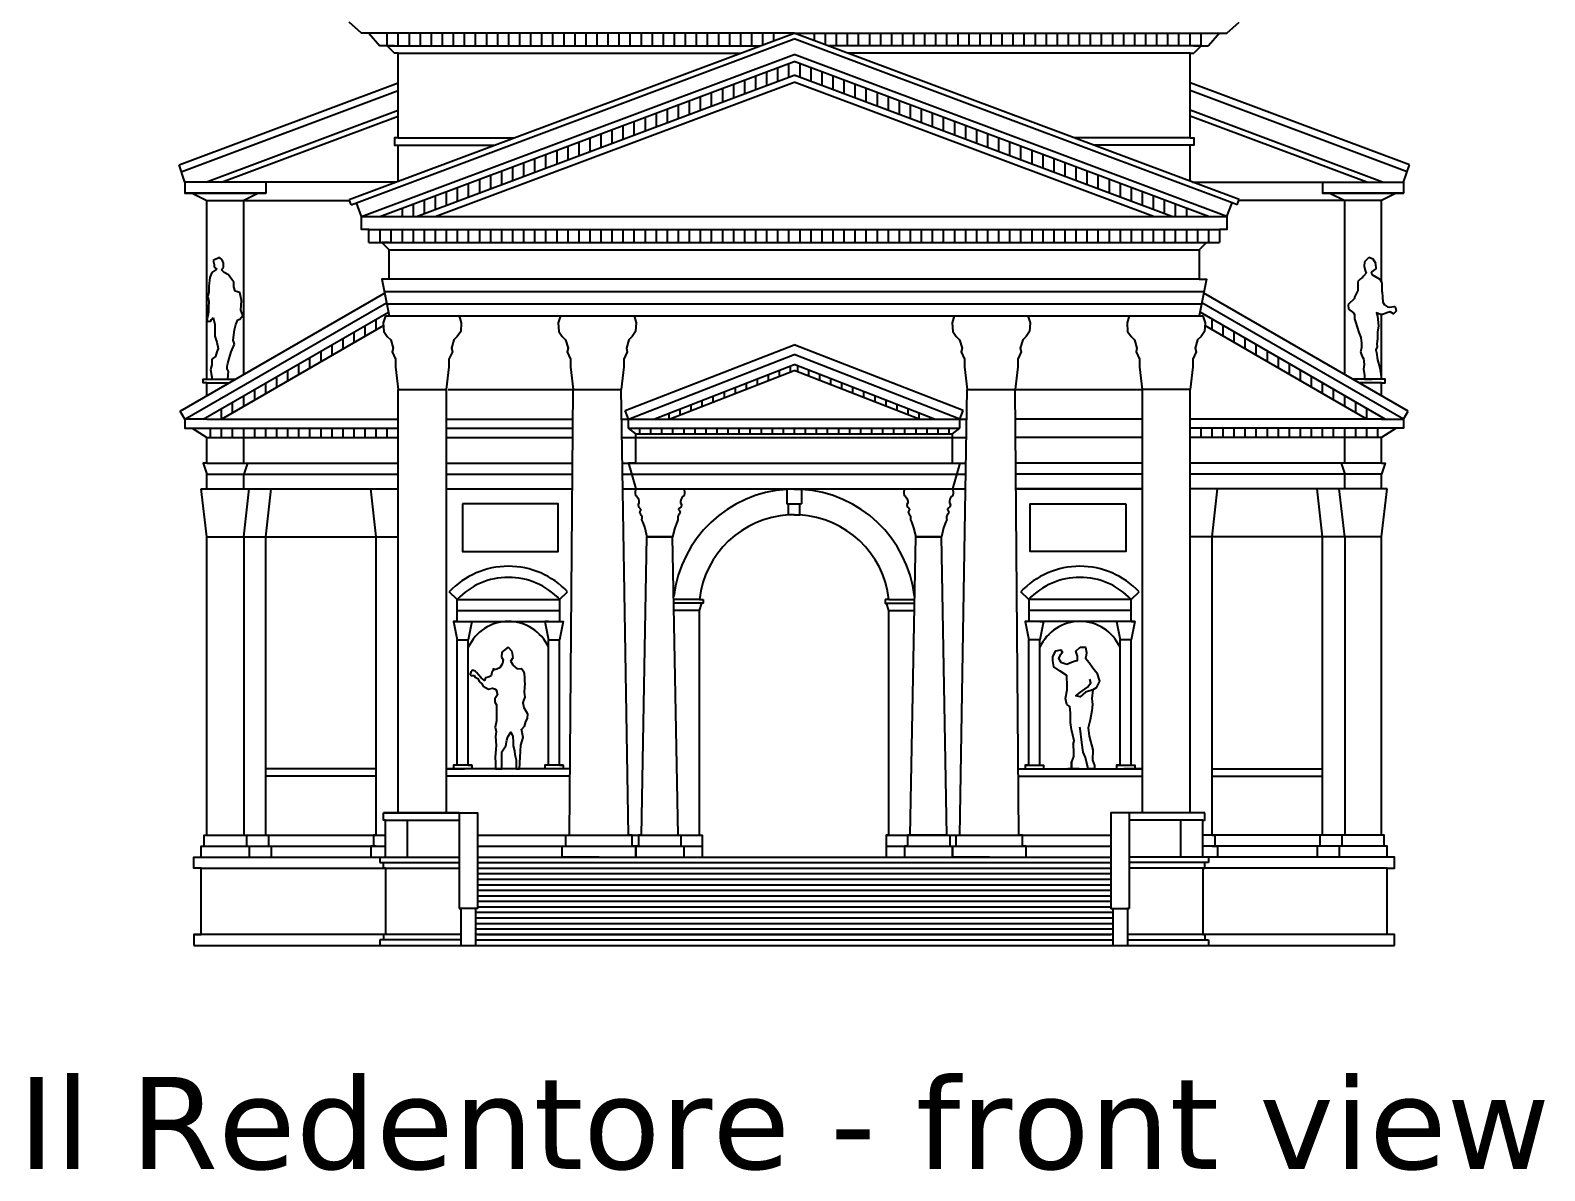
# Model space of a CAD drawing. Header units: metres. Extents: x -20.7 to 20.4, y -6.1 to 49.
# Drawn here: x -20.74 to 20.38, y -6.12 to 24.86 of the extents above; entities that cross this region are included whole.
import ezdxf

# ---------------------------------------------------------------- set-up
doc = ezdxf.new("R2010")
doc.units = ezdxf.units.M
doc.layers.add('ceco.net 200 Il Redentore front', color=7, linetype='Continuous')

msp = doc.modelspace()

# ---------------------------------------------------------------- linework, layer by layer
at = {"layer": 'ceco.net 200 Il Redentore front'}
for p, q in [((-11.55, 24.787), (-11.75, 24.787)), ((-11.45, 24.787), (-11.55, 24.787)), ((-11.55, 24.787), (-11.25, 24.442)), ((-11.25, 24.787), (-11.45, 24.787)), ((-11.15, 24.787), (-11.35, 24.787)), ((11.15, 24.787), (11.35, 24.787)), ((11.15, 24.787), (11.35, 24.787)), ((11.25, 24.787), (11.45, 24.787)), ((11.55, 24.787), (11.25, 24.442)), ((11.45, 24.787), (11.55, 24.787)), ((11.55, 24.787), (11.75, 24.787)), ((-11.15, 24.442), (-11.25, 24.442)), ((11.15, 24.442), (11.25, 24.442)), ((11.15, 24.442), (11.25, 24.442)), ((-15.95, 17.007), (-15.95, 20.235)), ((-14.95, 15.512), (-14.95, 20.235)), ((14.95, 15.512), (14.95, 20.235)), ((15.95, 18.032), (15.95, 20.235)), ((-11.55, 19.1), (-11.55, 19.45)), ((-11.55, 19.45), (11.55, 19.45)), ((11.55, 19.45), (11.55, 19.1)), ((-11.05, 19.1), (10.95, 19.1)), ((-15.61, 18.685), (-15.774, 18.611)), ((-15.774, 18.611), (-15.755, 18.5)), ((-15.532, 18.63), (-15.61, 18.685)), ((-15.495, 18.537), (-15.532, 18.63)), ((-15.495, 18.426), (-15.495, 18.537)), ((-11, 18.9), (11, 18.9)), ((-11, 18.7), (-11, 18.9)), ((-11, 18.1), (-11, 18.7)), ((11, 18.9), (11, 18.1)), ((15.491, 18.568), (15.477, 18.452)), ((15.61, 18.685), (15.491, 18.568)), ((15.722, 18.64), (15.61, 18.685)), ((15.795, 18.524), (15.722, 18.64)), ((15.809, 18.38), (15.795, 18.524)), ((-15.811, 18.278), (-15.866, 18.148)), ((-15.681, 18.37), (-15.811, 18.278)), ((-15.811, 18.278), (-15.811, 18.278)), ((-15.755, 18.5), (-15.755, 18.426)), ((-15.755, 18.426), (-15.681, 18.37)), ((-15.551, 18.352), (-15.495, 18.426)), ((-15.477, 18.278), (-15.551, 18.352)), ((-15.365, 18.222), (-15.477, 18.278)), ((-15.272, 18.092), (-15.365, 18.222)), ((11, 18.1), (-11, 18.1)), ((15.376, 18.106), (15.304, 18.034)), ((15.434, 18.149), (15.376, 18.106)), ((15.463, 18.178), (15.434, 18.149)), ((15.535, 18.265), (15.463, 18.178)), ((15.477, 18.452), (15.506, 18.337)), ((15.506, 18.337), (15.535, 18.265)), ((15.679, 18.294), (15.809, 18.38)), ((15.694, 18.221), (15.679, 18.294)), ((15.91, 18.092), (15.694, 18.221)), ((-15.95, 17.007), (-15.95, 17.859)), ((-15.217, 18.018), (-15.272, 18.092)), ((-15.217, 17.888), (-15.217, 18.018)), ((-15.18, 17.777), (-15.217, 17.888)), ((-15.05, 17.74), (-15.18, 17.777)), ((-15.013, 17.518), (-15.05, 17.74)), ((15.304, 17.789), (15.217, 17.615)), ((15.304, 18.034), (15.304, 17.89)), ((15.304, 17.89), (15.304, 17.789)), ((15.968, 18.005), (15.91, 18.092)), ((15.968, 17.76), (15.968, 18.005)), ((-15.031, 17.258), (-15.013, 17.518)), ((15.217, 17.572), (15.044, 17.413)), ((15.044, 17.413), (15.058, 17.284)), ((15.058, 17.284), (15.188, 17.183)), ((15.217, 17.615), (15.217, 17.572)), ((-15.95, 15.385), (-15.95, 17.001)), ((-15.779, 17.061), (-15.736, 16.869)), ((-15.736, 16.869), (-15.736, 16.554)), ((-15.198, 16.72), (-15.161, 16.869)), ((-15.161, 16.869), (-15.105, 16.999)), ((-15.105, 16.999), (-15.05, 17.017)), ((-15.05, 17.017), (-14.975, 17.11)), ((-14.975, 17.11), (-15.031, 17.258)), ((-11, 17.1), (11, 17.1)), ((15.188, 17.183), (15.217, 17.139)), ((15.217, 17.139), (15.217, 17.139)), ((15.217, 17.139), (15.217, 17.024)), ((15.217, 17.024), (15.246, 16.937)), ((15.246, 16.937), (15.289, 16.793)), ((15.95, 15.385), (15.95, 17.145)), ((-15.736, 16.554), (-15.681, 16.387)), ((-15.235, 16.442), (-15.198, 16.72)), ((15.289, 16.793), (15.333, 16.649)), ((15.333, 16.649), (15.39, 16.519)), ((15.39, 16.519), (15.405, 16.36)), ((-15.681, 16.127), (-15.718, 15.997)), ((-15.681, 16.387), (-15.644, 16.22)), ((-15.644, 16.22), (-15.681, 16.127)), ((-15.347, 15.942), (-15.291, 16.127)), ((-15.291, 16.127), (-15.198, 16.331)), ((-15.198, 16.331), (-15.235, 16.442)), ((15.405, 16.231), (15.376, 16.13)), ((15.376, 16.13), (15.419, 16.014)), ((15.405, 16.36), (15.405, 16.231)), ((-15.811, 15.775), (-15.848, 15.645)), ((-15.848, 15.645), (-15.811, 15.441)), ((-15.718, 15.997), (-15.811, 15.923)), ((-15.811, 15.923), (-15.811, 15.775)), ((-15.402, 15.738), (-15.384, 15.812)), ((-15.402, 15.664), (-15.402, 15.738)), ((-15.365, 15.59), (-15.402, 15.664)), ((-15.384, 15.812), (-15.347, 15.942)), ((15.419, 16.014), (15.463, 15.942)), ((15.463, 15.942), (15.477, 15.783)), ((15.477, 15.783), (15.463, 15.653)), ((15.463, 15.653), (15.491, 15.48)), ((-15.811, 15.441), (-15.811, 15.385)), ((-15.811, 15.385), (-15.384, 15.385)), ((-15.384, 15.385), (-15.365, 15.59)), ((15.491, 15.48), (15.491, 15.385)), ((15.491, 15.385), (15.694, 15.385)), ((0, 12.395), (-0.2, 12.395)), ((-0.2, 12.395), (-0.2, 12.095)), ((0, 12.395), (0.2, 12.395)), ((0.2, 12.395), (0.2, 11.995)), ((-0.2, 12.095), (-0.2, 11.995)), ((-0.2, 11.995), (0.2, 11.995)), ((-0.15, 11.696), (-0.15, 11.995)), ((0.15, 11.696), (0.15, 11.995)), ((-0.1, 11.696), (-0.15, 11.696)), ((0, 11.696), (-0.1, 11.696)), ((0, 11.696), (0.1, 11.696)), ((0.1, 11.696), (0.15, 11.696)), ((-11.35, 3), (-11.35, 11.1)), ((-4.15, 3), (-3.998, 11.1)), ((4.15, 3), (3.998, 11.1)), ((11.35, 3), (11.35, 11.1)), ((-2.575, 9.4), (-2.475, 9.4)), ((2.575, 9.4), (2.475, 9.4)), ((-9.25, 8.8), (-6.585, 8.8)), ((9.25, 8.8), (6.585, 8.8)), ((-7.937, 7.965), (-7.95, 7.831)), ((-7.95, 7.831), (-7.901, 7.758)), ((-7.767, 8.1), (-7.937, 7.965)), ((-7.657, 7.989), (-7.767, 8.1)), ((-7.694, 7.721), (-7.633, 7.819)), ((-7.633, 7.819), (-7.657, 7.989)), ((-7.998, 7.539), (-8.12, 7.49)), ((-7.925, 7.66), (-7.998, 7.539)), ((-7.901, 7.758), (-7.925, 7.66)), ((-7.633, 7.612), (-7.694, 7.721)), ((-7.511, 7.514), (-7.633, 7.612)), ((-11.15, 3.6), (-9.2, 3.6)), ((-9.2, 3.6), (-9.1, 3.6)), ((-9.1, 3.6), (-9.1, 3.4))]:
    msp.add_line(p, q, dxfattribs=at)
for points in [[(-11.55, 24.787), (-11.75, 24.787), (-12.083, 25.087)], [(-12.083, 20.262), (0, 24.787)], [(0, 24.787), (-11.75, 24.787)], [(-11.05, 24.442), (-11.05, 24.787)], [(-10.75, 24.442), (-10.75, 24.787)], [(-10.45, 24.442), (-10.45, 24.787)], [(-10.15, 24.442), (-10.15, 24.787)], [(-9.85, 24.442), (-9.85, 24.787)], [(-9.55, 24.442), (-9.55, 24.787)], [(-9.25, 24.442), (-9.25, 24.787)], [(-8.95, 24.442), (-8.95, 24.787)], [(-8.65, 24.442), (-8.65, 24.787)], [(-8.35, 24.442), (-8.35, 24.787)], [(-8.05, 24.442), (-8.05, 24.787)], [(-7.75, 24.442), (-7.75, 24.787)], [(-7.45, 24.442), (-7.45, 24.787)], [(-7.15, 24.442), (-7.15, 24.787)], [(-6.85, 24.442), (-6.85, 24.787)], [(-6.55, 24.442), (-6.55, 24.787)], [(-6.25, 24.442), (-6.25, 24.787)], [(-5.95, 24.442), (-5.95, 24.787)], [(-5.65, 24.442), (-5.65, 24.787)], [(-5.35, 24.442), (-5.35, 24.787)], [(-5.05, 24.442), (-5.05, 24.787)], [(-4.75, 24.442), (-4.75, 24.787)], [(-4.45, 24.442), (-4.45, 24.787)], [(-4.15, 24.442), (-4.15, 24.787)], [(-3.85, 24.442), (-3.85, 24.787)], [(-3.55, 24.442), (-3.55, 24.787)], [(-3.25, 24.442), (-3.25, 24.787)], [(-2.95, 24.442), (-2.95, 24.787)], [(-2.65, 24.442), (-2.65, 24.787)], [(-2.35, 24.442), (-2.35, 24.787)], [(-2.05, 24.442), (-2.05, 24.787)], [(-1.75, 24.442), (-1.75, 24.787)], [(-1.45, 24.442), (-1.45, 24.787)], [(-1.15, 24.442), (-1.15, 24.787)], [(-0.85, 24.469), (-0.85, 24.787)], [(-0.55, 24.581), (-0.55, 24.787)], [(12.083, 20.262), (0, 24.787)], [(0, 24.787), (11.75, 24.787)], [(0.55, 24.581), (0.55, 24.787)], [(0.85, 24.469), (0.85, 24.787)], [(1.15, 24.442), (1.15, 24.787)], [(1.45, 24.442), (1.45, 24.787)], [(1.75, 24.442), (1.75, 24.787)], [(2.05, 24.442), (2.05, 24.787)], [(2.35, 24.442), (2.35, 24.787)], [(2.65, 24.442), (2.65, 24.787)], [(2.95, 24.442), (2.95, 24.787)], [(3.25, 24.442), (3.25, 24.787)], [(3.55, 24.442), (3.55, 24.787)], [(3.85, 24.442), (3.85, 24.787)], [(4.15, 24.442), (4.15, 24.787)], [(4.45, 24.442), (4.45, 24.787)], [(4.75, 24.442), (4.75, 24.787)], [(5.05, 24.442), (5.05, 24.787)], [(5.35, 24.442), (5.35, 24.787)], [(5.65, 24.442), (5.65, 24.787)], [(5.95, 24.442), (5.95, 24.787)], [(6.25, 24.442), (6.25, 24.787)], [(6.55, 24.442), (6.55, 24.787)], [(6.85, 24.442), (6.85, 24.787)], [(7.15, 24.442), (7.15, 24.787)], [(7.45, 24.442), (7.45, 24.787)], [(7.75, 24.442), (7.75, 24.787)], [(8.05, 24.442), (8.05, 24.787)], [(8.35, 24.442), (8.35, 24.787)], [(8.65, 24.442), (8.65, 24.787)], [(8.95, 24.442), (8.95, 24.787)], [(9.25, 24.442), (9.25, 24.787)], [(9.55, 24.442), (9.55, 24.787)], [(9.85, 24.442), (9.85, 24.787)], [(10.15, 24.442), (10.15, 24.787)], [(10.45, 24.442), (10.45, 24.787)], [(10.75, 24.442), (10.75, 24.787)], [(11.05, 24.442), (11.05, 24.787)], [(11.55, 24.787), (11.75, 24.787), (12.083, 25.087)], [(-12.031, 20.122), (0, 24.627)], [(-10.95, 24.442), (-11.15, 24.442)], [(-11.05, 24.442), (-3.687, 24.442), (-0.923, 24.442)], [(-10.85, 24.442), (-11.05, 24.442), (-10.85, 24.242)], [(11.89, 20.175), (0, 24.627)], [(11.05, 24.442), (3.687, 24.442), (0.923, 24.442)], [(10.85, 24.442), (11.05, 24.442), (10.85, 24.242)], [(10.85, 24.442), (11.05, 24.442), (10.85, 24.242)], [(10.95, 24.442), (11.15, 24.442)], [(10.95, 24.442), (11.15, 24.442)], [(-11.75, 19.8), (0, 24.2)], [(-11.251, 19.8), (0, 24.013)], [(-10.75, 24.242), (-10.85, 24.242)], [(-10.75, 21.942), (-10.75, 24.242)], [(-10.75, 24.242), (-3.687, 24.242), (-1.457, 24.242)], [(-0.15, 23.957), (-0.15, 23.583)], [(11.75, 19.8), (0, 24.2)], [(11.251, 19.8), (0, 24.013)], [(0.15, 23.957), (0.15, 23.583)], [(10.75, 24.242), (3.687, 24.242), (1.457, 24.242)], [(10.75, 21.942), (10.75, 24.242)], [(10.75, 24.242), (10.85, 24.242)], [(10.75, 24.242), (10.85, 24.242)], [(-10.253, 19.8), (0, 23.639)], [(-9.754, 19.8), (0, 23.453)], [(-1.35, 23.508), (-1.35, 23.134)], [(-1.05, 23.62), (-1.05, 23.246)], [(-0.75, 23.732), (-0.75, 23.359)], [(-0.45, 23.845), (-0.45, 23.471)], [(10.253, 19.8), (0, 23.639)], [(9.754, 19.8), (0, 23.453)], [(0.45, 23.845), (0.45, 23.471)], [(0.75, 23.732), (0.75, 23.359)], [(1.05, 23.62), (1.05, 23.246)], [(1.35, 23.508), (1.35, 23.134)], [(-16.706, 21.211), (-10.75, 23.435)], [(-16.644, 21.021), (-10.75, 23.222)], [(-2.55, 23.058), (-2.55, 22.685)], [(-2.25, 23.171), (-2.25, 22.797)], [(-1.95, 23.283), (-1.95, 22.909)], [(-1.65, 23.395), (-1.65, 23.022)], [(1.65, 23.395), (1.65, 23.022)], [(1.95, 23.283), (1.95, 22.909)], [(2.25, 23.171), (2.25, 22.797)], [(2.55, 23.058), (2.55, 22.685)], [(16.706, 21.211), (10.75, 23.435)], [(16.644, 21.021), (10.75, 23.222)], [(-15.98, 20.735), (-10.75, 22.688)], [(-3.45, 22.721), (-3.45, 22.347)], [(-3.15, 22.834), (-3.15, 22.46)], [(-2.85, 22.946), (-2.85, 22.572)], [(2.85, 22.946), (2.85, 22.572)], [(3.15, 22.834), (3.15, 22.46)], [(3.45, 22.721), (3.45, 22.347)], [(15.98, 20.735), (10.75, 22.688)], [(-15.551, 20.735), (-10.75, 22.528)], [(-4.65, 22.272), (-4.65, 21.898)], [(-4.35, 22.384), (-4.35, 22.01)], [(-4.05, 22.497), (-4.05, 22.123)], [(-3.75, 22.609), (-3.75, 22.235)], [(3.75, 22.609), (3.75, 22.235)], [(4.05, 22.497), (4.05, 22.123)], [(4.35, 22.384), (4.35, 22.01)], [(4.65, 22.272), (4.65, 21.898)], [(15.551, 20.735), (10.75, 22.528)], [(-10.75, 21.942), (-10.85, 21.942), (-10.85, 21.742), (-10.75, 21.742)], [(-10.75, 21.942), (-7.599, 21.942)], [(-5.85, 21.822), (-5.85, 21.449)], [(-5.55, 21.935), (-5.55, 21.561)], [(-5.25, 22.047), (-5.25, 21.673)], [(-4.95, 22.16), (-4.95, 21.786)], [(4.95, 22.16), (4.95, 21.786)], [(5.25, 22.047), (5.25, 21.673)], [(5.55, 21.935), (5.55, 21.561)], [(5.85, 21.822), (5.85, 21.449)], [(10.75, 21.942), (7.599, 21.942)], [(10.75, 21.942), (10.85, 21.942), (10.85, 21.742), (10.75, 21.742)], [(-10.75, 20.762), (-10.75, 21.742)], [(-10.75, 21.742), (-8.133, 21.742)], [(-6.75, 21.485), (-6.75, 21.112)], [(-6.45, 21.598), (-6.45, 21.224)], [(-6.15, 21.71), (-6.15, 21.336)], [(6.15, 21.71), (6.15, 21.336)], [(6.45, 21.598), (6.45, 21.224)], [(6.75, 21.485), (6.75, 21.112)], [(10.75, 21.742), (8.133, 21.742)], [(10.75, 20.762), (10.75, 21.742)], [(-16.55, 20.735), (-16.706, 21.211)], [(-7.95, 21.036), (-7.95, 20.662)], [(-7.65, 21.148), (-7.65, 20.775)], [(-7.35, 21.261), (-7.35, 20.887)], [(-7.05, 21.373), (-7.05, 20.999)], [(7.05, 21.373), (7.05, 20.999)], [(7.35, 21.261), (7.35, 20.887)], [(7.65, 21.148), (7.65, 20.775)], [(7.95, 21.036), (7.95, 20.662)], [(16.55, 20.735), (16.706, 21.211)], [(-16.55, 20.735), (-16.55, 20.435), (-14.35, 20.435)], [(-10.821, 20.735), (-16.55, 20.735)], [(-14.35, 20.735), (-14.35, 20.435), (-16.55, 20.435)], [(-9.15, 20.587), (-9.15, 20.213)], [(-8.85, 20.699), (-8.85, 20.325)], [(-8.55, 20.811), (-8.55, 20.438)], [(-8.25, 20.924), (-8.25, 20.55)], [(8.25, 20.924), (8.25, 20.55)], [(8.55, 20.811), (8.55, 20.438)], [(8.85, 20.699), (8.85, 20.325)], [(9.15, 20.587), (9.15, 20.213)], [(10.821, 20.735), (16.55, 20.735)], [(16.55, 20.735), (16.55, 20.435), (14.35, 20.435)], [(14.35, 20.735), (14.35, 20.435), (16.55, 20.435)], [(-16.55, 20.435), (-16.35, 20.435), (-15.95, 20.235)], [(-15.95, 20.235), (-12.073, 20.235)], [(-14.35, 20.435), (-14.55, 20.435), (-14.95, 20.235)], [(-12.031, 20.122), (-12.083, 20.262)], [(-11.75, 19.8), (-11.89, 20.175)], [(-10.05, 20.25), (-10.05, 19.876)], [(-9.75, 20.362), (-9.75, 19.988)], [(-9.45, 20.474), (-9.45, 20.101)], [(9.45, 20.474), (9.45, 20.101)], [(9.75, 20.362), (9.75, 19.988)], [(10.05, 20.25), (10.05, 19.876)], [(11.75, 19.8), (11.89, 20.175)], [(12.031, 20.122), (11.89, 20.175)], [(12.031, 20.122), (12.083, 20.262)], [(15.95, 20.235), (12.073, 20.235)], [(14.35, 20.435), (14.55, 20.435), (14.95, 20.235)], [(16.55, 20.435), (16.35, 20.435), (15.95, 20.235)], [(-11.55, 19.45), (-11.75, 19.45), (-11.75, 19.75), (-11.75, 19.8), (11.55, 19.8), (11.75, 19.8), (11.75, 19.45), (11.55, 19.45)], [(-10.65, 20.025), (-10.65, 19.8)], [(-10.35, 20.137), (-10.35, 19.8)], [(10.35, 20.137), (10.35, 19.8)], [(10.65, 20.025), (10.65, 19.8)], [(-11.55, 19.448), (-11.544, 19.45)], [(-11.25, 19.45), (-11.25, 19.1)], [(-10.95, 19.45), (-10.95, 19.1)], [(-10.65, 19.45), (-10.65, 19.1)], [(-10.35, 19.45), (-10.35, 19.1)], [(-10.05, 19.45), (-10.05, 19.1)], [(-9.75, 19.45), (-9.75, 19.1)], [(-9.45, 19.45), (-9.45, 19.1)], [(-9.15, 19.45), (-9.15, 19.1)], [(-8.85, 19.45), (-8.85, 19.1)], [(-8.55, 19.45), (-8.55, 19.1)], [(-8.25, 19.45), (-8.25, 19.1)], [(-7.95, 19.45), (-7.95, 19.1)], [(-7.65, 19.45), (-7.65, 19.1)], [(-7.35, 19.45), (-7.35, 19.1)], [(-7.05, 19.45), (-7.05, 19.1)], [(-6.75, 19.45), (-6.75, 19.1)], [(-6.45, 19.45), (-6.45, 19.1)], [(-6.15, 19.45), (-6.15, 19.1)], [(-5.85, 19.45), (-5.85, 19.1)], [(-5.55, 19.45), (-5.55, 19.1)], [(-5.25, 19.45), (-5.25, 19.1)], [(-4.95, 19.45), (-4.95, 19.1)], [(-4.65, 19.45), (-4.65, 19.1)], [(-4.35, 19.45), (-4.35, 19.1)], [(-4.05, 19.45), (-4.05, 19.1)], [(-3.75, 19.45), (-3.75, 19.1)], [(-3.45, 19.45), (-3.45, 19.1)], [(-3.15, 19.45), (-3.15, 19.1)], [(-2.85, 19.45), (-2.85, 19.1)], [(-2.55, 19.45), (-2.55, 19.1)], [(-2.25, 19.45), (-2.25, 19.1)], [(-1.95, 19.45), (-1.95, 19.1)], [(-1.65, 19.45), (-1.65, 19.1)], [(-1.35, 19.45), (-1.35, 19.1)], [(-1.05, 19.45), (-1.05, 19.1)], [(-0.75, 19.45), (-0.75, 19.1)], [(-0.45, 19.45), (-0.45, 19.1)], [(-0.15, 19.45), (-0.15, 19.1)], [(0.15, 19.45), (0.15, 19.1)], [(0.45, 19.45), (0.45, 19.1)], [(0.75, 19.45), (0.75, 19.1)], [(1.05, 19.45), (1.05, 19.1)], [(1.35, 19.45), (1.35, 19.1)], [(1.65, 19.45), (1.65, 19.1)], [(1.95, 19.45), (1.95, 19.1)], [(2.25, 19.45), (2.25, 19.1)], [(2.55, 19.45), (2.55, 19.1)], [(2.85, 19.45), (2.85, 19.1)], [(3.15, 19.45), (3.15, 19.1)], [(3.45, 19.45), (3.45, 19.1)], [(3.75, 19.45), (3.75, 19.1)], [(4.05, 19.45), (4.05, 19.1)], [(4.35, 19.45), (4.35, 19.1)], [(4.65, 19.45), (4.65, 19.1)], [(4.95, 19.45), (4.95, 19.1)], [(5.25, 19.45), (5.25, 19.1)], [(5.55, 19.45), (5.55, 19.1)], [(5.85, 19.45), (5.85, 19.1)], [(6.15, 19.45), (6.15, 19.1)], [(6.45, 19.45), (6.45, 19.1)], [(6.75, 19.45), (6.75, 19.1)], [(7.05, 19.45), (7.05, 19.1)], [(7.35, 19.45), (7.35, 19.1)], [(7.65, 19.45), (7.65, 19.1)], [(7.95, 19.45), (7.95, 19.1)], [(8.25, 19.45), (8.25, 19.1)], [(8.55, 19.45), (8.55, 19.1)], [(8.85, 19.45), (8.85, 19.1)], [(9.15, 19.45), (9.15, 19.1)], [(9.45, 19.45), (9.45, 19.1)], [(9.75, 19.45), (9.75, 19.1)], [(10.05, 19.45), (10.05, 19.1)], [(10.35, 19.45), (10.35, 19.1)], [(10.65, 19.45), (10.65, 19.1)], [(10.95, 19.45), (10.95, 19.1)], [(11.25, 19.45), (11.25, 19.1)], [(-11.55, 19.1), (11.55, 19.1)], [(-11, 19.1), (-11.2, 19.1), (-11, 18.9)], [(11, 19.1), (11.2, 19.1), (11, 18.9)], [(-15.866, 18.148), (-15.898, 17.908), (-15.898, 17.748), (-15.919, 17.631), (-15.898, 17.492), (-15.909, 17.333), (-15.909, 17.205), (-15.93, 17.067), (-15.951, 17.003), (-15.909, 16.949), (-15.855, 16.96), (-15.823, 17.003), (-15.779, 17.061)], [(-11, 18.1), (-11.2, 18.1), (-11, 17.1)], [(11, 18.1), (11.2, 18.1), (11, 17.1)], [(-16.675, 14.517), (-11.124, 17.721)], [(-11.133, 17.767), (11.133, 17.767)], [(16.675, 14.517), (11.124, 17.721)], [(15.968, 17.76), (15.979, 17.61), (15.989, 17.476), (16.03, 17.403), (16.113, 17.352), (16.165, 17.341), (16.29, 17.362), (16.331, 17.331), (16.352, 17.227), (16.279, 17.155), (16.186, 17.217), (16.093, 17.186), (16.072, 17.176), (15.979, 17.145), (15.927, 17.145), (15.813, 17.186), (15.844, 17.093), (15.865, 16.834), (15.844, 16.658), (15.844, 16.482), (15.823, 16.347), (15.833, 16.265), (15.792, 16.182), (15.813, 16.109), (15.844, 15.913), (15.906, 15.695), (15.95, 15.385)], [(-16.55, 14.3), (-11.072, 17.462)], [(-11.067, 17.433), (11.067, 17.433)], [(16.55, 14.3), (11.072, 17.462)], [(-16.05, 14.3), (-11.021, 17.204)], [(-11.35, 16.725), (-11.35, 17.014)], [(-11.1, 17.1), (-11.158, 16.918), (-11.145, 16.678), (-11.051, 16.544), (-10.957, 16.451), (-10.891, 16.224), (-10.917, 16.13), (-10.824, 15.93), (-10.824, 15.717), (-10.75, 15.1)], [(-11.1, 17.1), (-9.1, 17.1)], [(-9.1, 17.1), (-9.042, 16.918), (-9.055, 16.678), (-9.149, 16.544), (-9.243, 16.451), (-9.309, 16.224), (-9.283, 16.13), (-9.376, 15.93), (-9.376, 15.717), (-9.45, 15.1)], [(-6.349, 17.1), (-6.407, 16.918), (-6.394, 16.678), (-6.3, 16.544), (-6.207, 16.451), (-6.14, 16.224), (-6.166, 16.13), (-6.073, 15.93), (-6.073, 15.717), (-5.999, 15.1)], [(-6.349, 17.1), (-4.349, 17.1)], [(-4.349, 17.1), (-4.291, 16.918), (-4.305, 16.678), (-4.398, 16.544), (-4.492, 16.451), (-4.558, 16.224), (-4.532, 16.13), (-4.625, 15.93), (-4.625, 15.717), (-4.699, 15.1)], [(4.349, 17.1), (4.291, 16.918), (4.305, 16.678), (4.398, 16.544), (4.492, 16.451), (4.558, 16.224), (4.532, 16.13), (4.625, 15.93), (4.625, 15.717), (4.699, 15.1)], [(4.349, 17.1), (6.349, 17.1)], [(6.349, 17.1), (6.407, 16.918), (6.394, 16.678), (6.3, 16.544), (6.207, 16.451), (6.14, 16.224), (6.166, 16.13), (6.073, 15.93), (6.073, 15.717), (5.999, 15.1)], [(9.1, 17.1), (9.042, 16.918), (9.055, 16.678), (9.149, 16.544), (9.243, 16.451), (9.309, 16.224), (9.283, 16.13), (9.376, 15.93), (9.376, 15.717), (9.45, 15.1)], [(9.1, 17.1), (11.1, 17.1)], [(11.1, 17.1), (11.158, 16.918), (11.145, 16.678), (11.051, 16.544), (10.957, 16.451), (10.891, 16.224), (10.917, 16.13), (10.824, 15.93), (10.824, 15.717), (10.75, 15.1)], [(16.05, 14.3), (11.021, 17.204)], [(11.35, 16.725), (11.35, 17.014)], [(-15.55, 14.3), (-11.153, 16.838)], [(-12.25, 16.205), (-12.25, 16.494)], [(-11.95, 16.378), (-11.95, 16.667)], [(-11.65, 16.552), (-11.65, 16.84)], [(15.55, 14.3), (11.153, 16.838)], [(11.65, 16.552), (11.65, 16.84)], [(11.95, 16.378), (11.95, 16.667)], [(12.25, 16.205), (12.25, 16.494)], [(-12.85, 15.859), (-12.85, 16.148)], [(-12.55, 16.032), (-12.55, 16.321)], [(-4.591, 14.533), (0, 16.318)], [(-4.5, 14.3), (0, 16.05)], [(4.591, 14.533), (0, 16.318)], [(4.5, 14.3), (0, 16.05)], [(12.55, 16.032), (12.55, 16.321)], [(12.85, 15.859), (12.85, 16.148)], [(-13.45, 15.512), (-13.45, 15.801)], [(-13.15, 15.686), (-13.15, 15.974)], [(-3.81, 14.3), (0, 15.782)], [(-0.096, 15.583), (-0.096, 15.744)], [(3.81, 14.3), (0, 15.782)], [(0.096, 15.583), (0.096, 15.744)], [(13.15, 15.686), (13.15, 15.974)], [(13.45, 15.512), (13.45, 15.801)], [(-15.95, 15.285), (-16.05, 15.285), (-16.05, 15.385), (-15.171, 15.385)], [(-15.95, 14.935), (-15.95, 15.235), (-15.95, 15.285), (-15.344, 15.285)], [(-14.35, 14.993), (-14.35, 15.281)], [(-14.05, 15.166), (-14.05, 15.455)], [(-13.75, 15.339), (-13.75, 15.628)], [(-3.396, 14.3), (0, 15.621)], [(-1.296, 15.117), (-1.296, 15.278)], [(-0.996, 15.233), (-0.996, 15.394)], [(-0.696, 15.35), (-0.696, 15.511)], [(-0.396, 15.467), (-0.396, 15.628)], [(3.396, 14.3), (0, 15.621)], [(0.396, 15.467), (0.396, 15.628)], [(0.696, 15.35), (0.696, 15.511)], [(0.996, 15.233), (0.996, 15.394)], [(1.296, 15.117), (1.296, 15.278)], [(13.75, 15.339), (13.75, 15.628)], [(14.05, 15.166), (14.05, 15.455)], [(14.35, 14.993), (14.35, 15.281)], [(15.95, 15.285), (16.05, 15.285), (16.05, 15.385), (15.171, 15.385)], [(15.95, 14.935), (15.95, 15.235), (15.95, 15.285), (15.344, 15.285)], [(-14.95, 14.646), (-14.95, 14.935)], [(-14.65, 14.82), (-14.65, 15.108)], [(-11.15, 3.6), (-10.75, 3.6), (-10.75, 15.1), (-9.45, 15.1), (-9.45, 3.6)], [(-9.4, 15.1), (-4.699, 15.1)], [(-6.1, 3), (-5.999, 15.1)], [(-4.5, 3), (-4.699, 15.1)], [(-2.496, 14.65), (-2.496, 14.811)], [(-2.196, 14.767), (-2.196, 14.928)], [(-1.896, 14.883), (-1.896, 15.044)], [(-1.596, 15), (-1.596, 15.161)], [(1.596, 15), (1.596, 15.161)], [(1.896, 14.883), (1.896, 15.044)], [(2.196, 14.767), (2.196, 14.928)], [(2.496, 14.65), (2.496, 14.811)], [(4.5, 3), (4.699, 15.1)], [(4.699, 15.1), (9.45, 15.1)], [(6.1, 3), (5.999, 15.1)], [(11.15, 3.6), (10.75, 3.6), (10.75, 15.1), (9.45, 15.1), (9.45, 3.6)], [(14.65, 14.82), (14.65, 15.108)], [(14.95, 14.646), (14.95, 14.935)], [(-16.55, 14.3), (-16.675, 14.517)], [(-15.55, 14.3), (-15.55, 14.589)], [(-15.25, 14.473), (-15.25, 14.762)], [(-4.5, 14.3), (-4.591, 14.533)], [(-3.396, 14.3), (-3.396, 14.461)], [(-3.096, 14.417), (-3.096, 14.578)], [(-2.796, 14.533), (-2.796, 14.694)], [(2.796, 14.533), (2.796, 14.694)], [(3.096, 14.417), (3.096, 14.578)], [(3.396, 14.3), (3.396, 14.461)], [(4.5, 14.3), (4.591, 14.533)], [(15.25, 14.473), (15.25, 14.762)], [(15.55, 14.3), (15.55, 14.589)], [(16.55, 14.3), (16.675, 14.517)], [(-15.95, 14.3), (-16.55, 14.3), (-16.55, 14.05), (-15.95, 14.05)], [(-16.55, 14.05), (-16.35, 14.05), (-15.95, 13.8)], [(-15.95, 14.3), (-10.75, 14.3)], [(-15.95, 14.05), (-10.75, 14.05)], [(-15.85, 13.8), (-15.85, 14.05)], [(-15.55, 13.8), (-15.55, 14.05)], [(-15.25, 13.8), (-15.25, 14.05)], [(-14.95, 13.8), (-14.95, 14.05)], [(-14.95, 13.8), (-14.95, 14.05)], [(-14.65, 13.8), (-14.65, 14.05)], [(-14.65, 13.8), (-14.65, 14.05)], [(-14.35, 13.8), (-14.35, 14.05)], [(-14.05, 13.8), (-14.05, 14.05)], [(-13.75, 13.8), (-13.75, 14.05)], [(-13.45, 13.8), (-13.45, 14.05)], [(-13.15, 13.8), (-13.15, 14.05)], [(-12.85, 13.8), (-12.85, 14.05)], [(-12.55, 13.8), (-12.55, 14.05)], [(-12.25, 13.8), (-12.25, 14.05)], [(-11.95, 13.8), (-11.95, 14.05)], [(-11.65, 13.8), (-11.65, 14.05)], [(-11.35, 13.8), (-11.35, 14.05)], [(-11.05, 13.8), (-11.05, 14.05)], [(-9.45, 14.3), (-6.006, 14.3)], [(-9.45, 14.05), (-6.008, 14.05)], [(-4.686, 14.3), (4.686, 14.3)], [(-4.5, 14.05), (-4.5, 14.3)], [(-4.5, 14.05), (4.5, 14.05)], [(-4.3, 13.9), (-4.5, 14.05)], [(-4.2, 14.05), (-4.2, 13.9)], [(-3.9, 14.05), (-3.9, 13.9)], [(-3.6, 14.05), (-3.6, 13.9)], [(-3.3, 14.05), (-3.3, 13.9)], [(-3, 14.05), (-3, 13.9)], [(-2.7, 14.05), (-2.7, 13.9)], [(-2.4, 14.05), (-2.4, 13.9)], [(-2.1, 14.05), (-2.1, 13.9)], [(-1.8, 14.05), (-1.8, 13.9)], [(-1.5, 14.05), (-1.5, 13.9)], [(-1.2, 14.05), (-1.2, 13.9)], [(-0.9, 14.05), (-0.9, 13.9)], [(-0.6, 14.05), (-0.6, 13.9)], [(-0.3, 14.05), (-0.3, 13.9)], [(0, 14.05), (0, 13.9)], [(0.3, 14.05), (0.3, 13.9)], [(0.6, 14.05), (0.6, 13.9)], [(0.9, 14.05), (0.9, 13.9)], [(1.2, 14.05), (1.2, 13.9)], [(1.5, 14.05), (1.5, 13.9)], [(1.8, 14.05), (1.8, 13.9)], [(2.1, 14.05), (2.1, 13.9)], [(2.4, 14.05), (2.4, 13.9)], [(2.7, 14.05), (2.7, 13.9)], [(3, 14.05), (3, 13.9)], [(3.3, 14.05), (3.3, 13.9)], [(3.6, 14.05), (3.6, 13.9)], [(3.696, 14.3), (3.696, 14.344)], [(3.9, 14.05), (3.9, 13.9)], [(4.2, 14.05), (4.2, 13.9)], [(4.3, 13.9), (4.5, 14.05)], [(4.5, 14.05), (4.5, 14.3)], [(9.45, 14.3), (6.006, 14.3)], [(15.95, 14.3), (10.75, 14.3)], [(15.95, 14.05), (10.75, 14.05)], [(11.05, 13.8), (11.05, 14.05)], [(11.35, 13.8), (11.35, 14.05)], [(11.65, 13.8), (11.65, 14.05)], [(11.95, 13.8), (11.95, 14.05)], [(12.25, 13.8), (12.25, 14.05)], [(12.55, 13.8), (12.55, 14.05)], [(12.85, 13.8), (12.85, 14.05)], [(13.15, 13.8), (13.15, 14.05)], [(13.45, 13.8), (13.45, 14.05)], [(13.75, 13.8), (13.75, 14.05)], [(14.05, 13.8), (14.05, 14.05)], [(14.35, 13.8), (14.35, 14.05)], [(14.65, 13.8), (14.65, 14.05)], [(14.65, 13.8), (14.65, 14.05)], [(14.95, 13.8), (14.95, 14.05)], [(14.95, 13.8), (14.95, 14.05)], [(15.25, 13.8), (15.25, 14.05)], [(15.55, 13.8), (15.55, 14.05)], [(15.85, 13.8), (15.85, 14.05)], [(15.95, 14.3), (16.55, 14.3), (16.55, 14.05), (15.95, 14.05)], [(16.55, 14.05), (16.35, 14.05), (15.95, 13.8)], [(-15.95, 13.1), (-15.95, 13.8), (-10.75, 13.8)], [(-14.95, 13.1), (-14.95, 13.8)], [(-9.45, 13.8), (-6.01, 13.8)], [(-4.678, 13.8), (4.678, 13.8)], [(-4.3, 13.8), (-4.3, 13.9), (4.3, 13.9)], [(-4.3, 13.9), (4.3, 13.9)], [(-4.3, 13.1), (-4.3, 13.8)], [(4.3, 13.1), (4.3, 13.9)], [(9.45, 13.8), (6.01, 13.8)], [(15.95, 13.1), (15.95, 13.8), (10.75, 13.8)], [(14.95, 13.1), (14.95, 13.8)], [(-15.95, 13.1), (-16.05, 13.1), (-15.95, 12.8)], [(-15.95, 13.1), (-10.75, 13.1)], [(-15.95, 12.4), (-15.95, 12.8)], [(-15.95, 12.8), (-14.95, 12.8), (-10.75, 12.8)], [(-14.95, 13.1), (-14.85, 13.1)], [(-14.95, 13.1), (-14.85, 13.1), (-14.95, 12.8)], [(-14.95, 12.4), (-14.95, 12.8)], [(-9.45, 13.1), (-6.016, 13.1)], [(-9.45, 12.8), (-6.018, 12.8)], [(-4.666, 13.1), (4.666, 13.1)], [(-4.661, 12.8), (4.661, 12.8)], [(-4.3, 13.1), (-4.4, 13.1), (-4.5, 13.1), (-4.3, 12.4)], [(4.3, 13.1), (4.5, 13.1), (4.3, 12.4)], [(9.45, 13.1), (6.016, 13.1)], [(9.45, 12.8), (6.018, 12.8)], [(15.95, 13.1), (10.75, 13.1)], [(15.95, 12.8), (14.95, 12.8), (10.75, 12.8)], [(14.95, 13.1), (14.85, 13.1)], [(14.95, 13.1), (14.85, 13.1), (14.95, 12.8)], [(14.95, 12.4), (14.95, 12.8)], [(15.95, 13.1), (16.05, 13.1), (15.95, 12.8)], [(15.95, 12.4), (15.95, 12.8)], [(-16.1, 12.4), (-10.75, 12.4)], [(-15.95, 11.1), (-16.1, 12.4)], [(-14.95, 11.1), (-14.8, 12.4)], [(-14.35, 11.1), (-14.2, 12.4)], [(-11.35, 11.1), (-11.5, 12.4)], [(-9.45, 12.4), (-6.022, 12.4)], [(-4.655, 12.4), (4.655, 12.4)], [(-4.3, 12.4), (-4.319, 12.329), (-4.319, 12.29), (-4.313, 12.225), (-4.274, 12.192), (-4.248, 12.16), (-4.228, 12.121), (-4.215, 12.069), (-4.215, 12.023), (-4.241, 11.978), (-4.228, 11.919), (-4.189, 11.88), (-4.163, 11.841), (-4.176, 11.822), (-4.202, 11.77), (-4.176, 11.718), (-4.157, 11.692), (-4.137, 11.653), (-4.137, 11.601), (-4.144, 11.562), (-4.118, 11.504), (-4.118, 11.504), (-4.059, 11.341), (-4, 11.1), (-3.302, 11.1)], [(-3, 12.4), (-2.981, 12.329), (-2.981, 12.29), (-2.987, 12.225), (-3.026, 12.192), (-3.052, 12.16), (-3.072, 12.121), (-3.085, 12.069), (-3.085, 12.023), (-3.059, 11.978), (-3.072, 11.919), (-3.111, 11.88), (-3.137, 11.841), (-3.124, 11.822), (-3.098, 11.77), (-3.124, 11.718), (-3.143, 11.692), (-3.163, 11.653), (-3.163, 11.601), (-3.156, 11.562), (-3.182, 11.504), (-3.182, 11.504), (-3.241, 11.341), (-3.3, 11.1), (-3.998, 11.1)], [(3, 12.4), (2.981, 12.329), (2.981, 12.29), (2.987, 12.225), (3.026, 12.192), (3.052, 12.16), (3.072, 12.121), (3.085, 12.069), (3.085, 12.023), (3.059, 11.978), (3.072, 11.919), (3.111, 11.88), (3.137, 11.841), (3.124, 11.822), (3.098, 11.77), (3.124, 11.718), (3.143, 11.692), (3.163, 11.653), (3.163, 11.601), (3.156, 11.562), (3.182, 11.504), (3.182, 11.504), (3.241, 11.341), (3.3, 11.1), (3.998, 11.1)], [(4.3, 12.4), (4.319, 12.329), (4.319, 12.29), (4.313, 12.225), (4.274, 12.192), (4.248, 12.16), (4.228, 12.121), (4.215, 12.069), (4.215, 12.023), (4.241, 11.978), (4.228, 11.919), (4.189, 11.88), (4.163, 11.841), (4.176, 11.822), (4.202, 11.77), (4.176, 11.718), (4.157, 11.692), (4.137, 11.653), (4.137, 11.601), (4.144, 11.562), (4.118, 11.504), (4.118, 11.504), (4.059, 11.341), (4, 11.1), (3.302, 11.1)], [(9.45, 12.4), (6.022, 12.4)], [(6.022, 12.4), (9.45, 12.4)], [(16.1, 12.4), (10.75, 12.4)], [(16.1, 12.4), (10.75, 12.4)], [(11.35, 11.1), (11.5, 12.4)], [(14.35, 11.1), (14.2, 12.4)], [(14.95, 11.1), (14.8, 12.4)], [(15.95, 11.1), (16.1, 12.4)], [(-15.95, 3), (-15.95, 11.1), (-14.95, 11.1), (-14.95, 3)], [(-15.95, 11.1), (-10.75, 11.1)], [(-14.95, 3), (-14.35, 3), (-14.35, 11.1)], [(-4.15, 3), (-3.15, 3), (-3.302, 11.1)], [(-4, 11.1), (-3.3, 11.1)], [(4.15, 3), (3.15, 3), (3.302, 11.1)], [(4, 11.1), (3.3, 11.1)], [(15.95, 11.1), (10.75, 11.1)], [(14.95, 3), (14.35, 3), (14.35, 11.1)], [(15.95, 3), (15.95, 11.1), (14.95, 11.1), (14.95, 3)], [(-9.15, 9.4), (-9.368, 9.606)], [(-6.37, 9.4), (-6.152, 9.606)], [(6.37, 9.4), (6.152, 9.606)], [(9.15, 9.4), (9.368, 9.606)], [(-9.15, 8.8), (-9.15, 9.4)], [(-9.15, 9.4), (-6.37, 9.4), (-6.37, 9.1), (-6.37, 8.8)], [(-9.15, 9.1), (-6.37, 9.1)], [(-2.575, 9.4), (-3.27, 9.4)], [(-2.475, 9.4), (-2.475, 9.3), (-3.268, 9.3)], [(-2.575, 9.1), (-3.264, 9.1)], [(-2.575, 9.1), (-2.508, 9.3)], [(-2.575, 3), (-2.575, 9.1)], [(2.475, 9.4), (2.475, 9.3), (3.268, 9.3)], [(2.575, 9.1), (2.508, 9.3)], [(2.575, 9.4), (3.27, 9.4)], [(2.575, 3), (2.575, 9.1)], [(2.575, 9.1), (3.264, 9.1)], [(9.15, 9.4), (6.37, 9.4), (6.37, 9.1), (6.37, 8.8)], [(9.15, 9.1), (6.37, 9.1)], [(9.15, 8.8), (9.15, 9.4)], [(-9.15, 8.8), (-9.25, 8.8), (-9.15, 8.3)], [(-8.85, 8.8), (-8.75, 8.8), (-8.85, 8.3)], [(-6.67, 8.798), (-6.77, 8.798), (-6.67, 8.298)], [(-6.77, 8.798), (-6.27, 8.798), (-6.37, 8.298)], [(6.77, 8.798), (6.27, 8.798), (6.37, 8.298)], [(6.67, 8.798), (6.77, 8.798), (6.67, 8.298)], [(8.85, 8.8), (8.75, 8.8), (8.85, 8.3)], [(9.15, 8.8), (9.25, 8.8), (9.15, 8.3)], [(-9.15, 8.3), (-8.85, 8.3)], [(-9.15, 4.9), (-9.15, 8.3)], [(-8.85, 4.9), (-8.85, 8.3)], [(-6.67, 8.298), (-6.37, 8.298)], [(-6.67, 8.298), (-6.37, 8.298)], [(-6.67, 4.898), (-6.67, 8.298)], [(-6.37, 4.898), (-6.37, 8.298)], [(6.37, 4.898), (6.37, 8.298)], [(6.67, 8.298), (6.37, 8.298)], [(6.67, 8.298), (6.37, 8.298)], [(6.67, 4.898), (6.67, 8.298)], [(9.15, 8.3), (8.85, 8.3)], [(8.85, 4.9), (8.85, 8.3)], [(9.15, 4.9), (9.15, 8.3)], [(7.575, 5.456), (7.604, 5.558), (7.531, 5.864), (7.502, 6.053), (7.502, 6.315), (7.487, 6.49), (7.4, 6.548), (7.371, 6.709), (7.414, 6.942), (7.414, 7.044), (7.4, 7.335), (7.225, 7.451), (7.05, 7.568), (7.021, 7.728), (7.021, 7.845), (7.108, 8.005), (7.239, 8.034), (7.283, 7.961), (7.225, 7.888), (7.181, 7.801), (7.239, 7.699), (7.4, 7.641), (7.531, 7.699), (7.633, 7.728), (7.691, 7.743), (7.691, 7.859), (7.648, 7.99), (7.767, 8.1)], [(7.767, 8.1), (7.91, 8.1), (7.939, 7.961), (7.925, 7.874), (7.91, 7.801), (8.012, 7.684), (8.114, 7.539), (8.216, 7.408), (8.289, 7.175), (8.202, 7), (8.114, 6.942), (7.91, 6.883), (7.764, 6.752), (7.648, 6.781), (7.779, 6.883), (7.968, 7.014), (8.056, 7.131), (8.027, 7.233)], [(-8.12, 7.49), (-8.174, 7.51), (-8.174, 7.469), (-8.207, 7.412), (-8.231, 7.321), (-8.281, 7.297), (-8.314, 7.289), (-8.379, 7.272), (-8.412, 7.198), (-8.502, 7.272), (-8.568, 7.346), (-8.625, 7.412), (-8.667, 7.453), (-8.74, 7.477), (-8.781, 7.428), (-8.798, 7.371), (-8.773, 7.33), (-8.691, 7.33), (-8.667, 7.289), (-8.593, 7.256), (-8.552, 7.166), (-8.478, 7.108), (-8.445, 7.043), (-8.297, 6.961), (-8.19, 6.993), (-8.141, 6.969), (-8.092, 6.944), (-8.059, 6.805), (-8.133, 6.698), (-8.125, 6.608), (-8.084, 6.534)], [(-7.511, 7.514), (-7.402, 7.526), (-7.361, 7.461), (-7.337, 7.387), (-7.328, 7.272), (-7.32, 7.19), (-7.312, 7.108), (-7.328, 7.018), (-7.337, 6.87), (-7.328, 6.821), (-7.312, 6.747), (-7.353, 6.657), (-7.369, 6.592), (-7.345, 6.46), (-7.246, 6.288), (-7.255, 6.165), (-7.296, 6.083), (-7.337, 5.952), (-7.401, 5.868)], [(8.114, 6.942), (8.085, 6.709), (8.1, 6.548), (8.085, 6.374), (8.041, 6.126), (7.983, 5.908)], [(-8.084, 6.534), (-8.084, 6.102), (-8.12, 5.932), (-8.096, 5.81), (-8.108, 5.676), (-8.096, 5.433), (-8.12, 5.116), (-8.108, 4.958), (-8.108, 4.8), (-7.937, 4.8), (-7.937, 5.116), (-7.937, 5.262), (-7.828, 5.42), (-7.803, 5.579), (-7.779, 5.664), (-7.694, 5.798), (-7.645, 5.676), (-7.633, 5.53), (-7.633, 5.42), (-7.596, 5.286), (-7.584, 5.189), (-7.547, 5.043), (-7.547, 4.86), (-7.547, 4.8), (-7.462, 4.8), (-7.438, 5.116), (-7.425, 5.445), (-7.364, 5.652), (-7.401, 5.871)], [(7.983, 5.908), (8.012, 5.689), (8.114, 5.311), (8.1, 5.034), (8.158, 4.888), (8.158, 4.8), (7.983, 4.8), (7.91, 5.107), (7.852, 5.252), (7.808, 5.515), (7.764, 5.893), (7.761, 5.93)], [(7.575, 5.456), (7.589, 5.252), (7.589, 5.136), (7.531, 4.99), (7.531, 4.8), (7.531, 4.99)], [(-11.35, 4.8), (-14.35, 4.8)], [(-11.35, 4.6), (-14.35, 4.6)], [(-6.085, 4.8), (-9.45, 4.8)], [(-9.45, 4.8), (-8.95, 4.8)], [(-6.087, 4.6), (-9.45, 4.6)], [(-9.15, 4.9), (-9.25, 4.9), (-9.25, 4.8)], [(-8.75, 4.9), (-9.25, 4.9)], [(-8.85, 4.9), (-8.75, 4.9), (-8.75, 4.8)], [(-6.27, 4.898), (-6.77, 4.898)], [(-6.67, 4.898), (-6.77, 4.898), (-6.77, 4.8)], [(-6.085, 4.8), (-6.585, 4.8)], [(-6.37, 4.898), (-6.27, 4.898), (-6.27, 4.798)], [(6.085, 4.8), (9.45, 4.8)], [(6.085, 4.8), (6.585, 4.8)], [(6.087, 4.6), (9.45, 4.6)], [(6.27, 4.898), (6.77, 4.898)], [(6.37, 4.898), (6.27, 4.898), (6.27, 4.798)], [(6.67, 4.898), (6.77, 4.898), (6.77, 4.8)], [(7.735, 4.8), (7.429, 4.8)], [(8.75, 4.9), (9.25, 4.9)], [(8.85, 4.9), (8.75, 4.9), (8.75, 4.8)], [(9.45, 4.8), (8.95, 4.8)], [(9.15, 4.9), (9.25, 4.9), (9.25, 4.8)], [(11.35, 4.8), (14.35, 4.8)], [(11.35, 4.6), (14.35, 4.6)], [(-11.15, 3.6), (-10.75, 3.6), (-10.75, 4.086)], [(-11.15, 3.6), (-10.6, 3.6)], [(-9.1, 3.6), (-11.15, 3.6)], [(-11.1, 3.4), (-11.15, 3.4), (-11.15, 3.6)], [(-11.1, 2.4), (-11.1, 3.4), (-9.1, 3.4), (-9.1, 2.4)], [(-11.1, 2.4), (-10.5, 2.4), (-10.5, 3.4)], [(-9.1, 3.6), (-8.6, 3.6), (-8.6, 1), (-9.1, 1)], [(9.1, 3.6), (8.6, 3.6), (8.6, 1), (9.1, 1)], [(11.15, 3.6), (9.25, 3.6), (9.1, 3.6), (9.1, 3.4)], [(11.1, 2.4), (11.1, 3.4), (9.1, 3.4), (9.1, 2.4)], [(11.1, 2.4), (11.1, 3.4), (9.1, 3.4), (9.1, 2.4)], [(11.1, 2.4), (10.5, 2.4), (10.5, 3.4)], [(11.1, 3.4), (11.15, 3.4), (11.15, 3.6)], [(11.1, 3.4), (11.15, 3.4)], [(-16.025, 2.7), (-16.025, 2.8), (-16.025, 3), (-15.95, 3)], [(-15.95, 3), (-11.1, 3)], [(-14.95, 3), (-14.875, 3), (-14.875, 2.7)], [(-14.35, 3), (-14.275, 3), (-14.275, 2.7)], [(-11.35, 3), (-11.425, 3), (-11.425, 2.7)], [(-8.6, 3), (-2.5, 3)], [(-5.3, 2.4), (-6.3, 2.4), (-6.3, 2.7), (-6.2, 2.7), (-6.2, 3), (-6.1, 3)], [(-5.3, 2.4), (-4.3, 2.4), (-4.3, 2.7), (-4.4, 2.7), (-4.4, 3), (-4.5, 3)], [(-4.15, 3), (-4.225, 3), (-4.225, 2.7)], [(-3.15, 3), (-3.075, 3), (-3.075, 2.7)], [(-2.575, 3), (-2.5, 3), (-2.5, 2.4)], [(2.575, 3), (2.5, 3), (2.5, 2.4)], [(2.5, 3), (8.6, 3)], [(3.15, 3), (3.075, 3), (3.075, 2.7)], [(4.15, 3), (4.225, 3), (4.225, 2.7)], [(5.3, 2.4), (4.3, 2.4), (4.3, 2.7), (4.4, 2.7), (4.4, 3), (4.5, 3)], [(5.3, 2.4), (6.3, 2.4), (6.3, 2.7), (6.2, 2.7), (6.2, 3), (6.1, 3)], [(15.95, 3), (11.1, 3)], [(11.35, 3), (11.425, 3), (11.425, 2.7)], [(14.35, 3), (14.275, 3), (14.275, 2.7)], [(14.95, 3), (14.875, 3), (14.875, 2.7)], [(16.025, 2.7), (16.025, 2.8), (16.025, 3), (15.95, 3)], [(-16.3, 2.4), (-16.2, 2.4), (-16.1, 2.4), (-16.1, 2.7), (-11.1, 2.7)], [(-16.1, 2.7), (-15.95, 2.7)], [(-14.95, 2.7), (-14.8, 2.7), (-14.8, 2.4)], [(-14.35, 2.7), (-14.2, 2.7), (-14.2, 2.4)], [(-11.35, 2.7), (-11.5, 2.7), (-11.5, 2.4)], [(-8.6, 2.7), (-2.5, 2.7)], [(-4.225, 2.7), (-4.3, 2.7), (-4.3, 2.4)], [(-3.075, 2.7), (-3, 2.7), (-3, 2.4)], [(2.5, 2.7), (8.6, 2.7)], [(3.075, 2.7), (3, 2.7), (3, 2.4)], [(4.225, 2.7), (4.3, 2.7), (4.3, 2.4)], [(16.3, 2.4), (16.1, 2.4), (16.1, 2.7), (11.1, 2.7)], [(11.35, 2.7), (11.5, 2.7), (11.5, 2.4)], [(14.35, 2.7), (14.2, 2.7), (14.2, 2.4)], [(14.95, 2.7), (14.8, 2.7), (14.8, 2.4)], [(16.1, 2.7), (15.95, 2.7)], [(-16.1, 2.1), (-16.3, 2.1), (-16.3, 2.4), (-11.3, 2.4), (-11.1, 2.4), (-9.1, 2.4), (-9.1, 1)], [(-16.3, 0.3), (-16.1, 0.3), (-16.1, 2.1), (-14.1, 2.1), (-11.1, 2.1), (-11.1, 0.3)], [(-11.25, 2.4), (-11.25, 2.25)], [(-11.25, 2.25), (-9.1, 2.25)], [(-11.1, 2.1), (-11.15, 2.1), (-11.15, 2.25)], [(-11.1, 2.1), (-9.1, 2.1)], [(-8.6, 2.4), (8.6, 2.4)], [(-8.6, 2.25), (8.6, 2.25)], [(-8.6, 2.1), (8.6, 2.1)], [(16.1, 2.1), (16.3, 2.1), (16.3, 2.4), (9.3, 2.4), (9.1, 2.4), (9.1, 2.1)], [(16.1, 2.1), (16.3, 2.1), (16.3, 2.4), (11.3, 2.4), (11.1, 2.4), (9.1, 2.4), (9.1, 1)], [(11.25, 2.25), (9.1, 2.25)], [(11.1, 2.1), (9.1, 2.1), (9.1, 1)], [(11.1, 2.1), (11.15, 2.1), (11.15, 2.25)], [(16.3, 0.3), (16.1, 0.3), (16.1, 2.1), (14.1, 2.1), (11.1, 2.1), (11.1, 0.3)], [(11.25, 2.4), (11.25, 2.25)], [(-8.6, 1.95), (8.6, 1.95)], [(-8.6, 1.8), (8.6, 1.8)], [(-8.6, 1.65), (8.6, 1.65)], [(-8.6, 1.5), (8.6, 1.5)], [(-8.6, 1.35), (8.6, 1.35)], [(-9.1, 1), (-9.05, 1), (-9.05, 0)], [(-8.6, 1), (-8.7, 1)], [(-8.6, 1), (-8.65, 1), (-8.65, 0)], [(-8.65, 0.9), (8.65, 0.9)], [(-8.6, 1.2), (8.6, 1.2)], [(-8.6, 1.05), (8.6, 1.05)], [(8.6, 1), (8.7, 1)], [(8.6, 1), (8.65, 1), (8.65, 0)], [(9.1, 1), (9.05, 1), (9.05, 0)], [(-8.65, 0.75), (8.65, 0.75)], [(-8.65, 0.6), (8.65, 0.6)], [(-8.65, 0.45), (8.65, 0.45)], [(-9.05, 0.3), (-16.3, 0.3), (-16.3, 0)], [(-16.3, 0), (16.3, 0)], [(-9.05, 0.15), (-11.25, 0.15)], [(-11.25, 0.15), (-11.25, 0)], [(-11.1, 0.3), (-11.15, 0.3), (-11.15, 0.15)], [(8.65, 0.3), (-8.65, 0.3)], [(-8.65, 0.15), (8.65, 0.15)], [(-8.6, 0.3), (8.6, 0.3)], [(16.3, 0), (16.3, 0.3), (9.05, 0.3)], [(9.05, 0.15), (11.25, 0.15)], [(11.1, 0.3), (11.15, 0.3), (11.15, 0.15)], [(11.25, 0.15), (11.25, 0)]]:
    msp.add_lwpolyline(points, dxfattribs=at)
for points in [[(-9.006, 12), (-9.006, 10.7), (-6.406, 10.7), (-6.406, 12)], [(9.006, 12), (9.006, 10.7), (6.406, 10.7), (6.406, 12)]]:
    msp.add_lwpolyline(points, close=True, dxfattribs=at)
for centre, radius, start, end in [((0, 9.109), 3.286, 93.489, 173.5436), ((0, 9.109), 3.286, 6.4564, 86.511), ((0, 9.109), 2.591, 93.3183, 173.5436), ((0, 9.109), 2.591, 6.4564, 86.6817), ((-7.76, 8.09), 2.21, 43.3049, 136.6951), ((7.76, 8.09), 2.21, 43.3049, 136.6951), ((-7.76, 8.09), 1.91, 43.3049, 136.6951), ((7.76, 8.09), 1.91, 43.3049, 136.6951), ((-7.76, 7.601), 1.199, 24.5814, 155.4186), ((7.76, 7.601), 1.199, 24.5814, 155.4186)]:
    msp.add_arc(centre, radius, start, end, dxfattribs=at)

# ---------------------------------------------------------------- texts
at = {"insert": (-21.081, -4.846), "char_height": 2.5, "width": 43.5474, "attachment_point": 4}
msp.add_mtext('{\\fVerdana|b0|i0|c0|p34;Il Redentore - front view}', dxfattribs=at)

doc.saveas('drawing.dxf')
